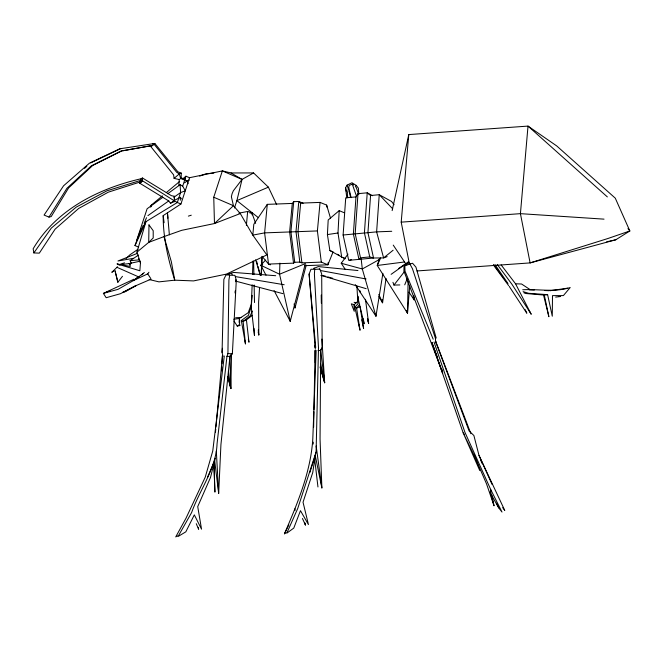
<?xml version="1.0" encoding="UTF-8"?>
<svg xmlns="http://www.w3.org/2000/svg" width="663" height="663" viewBox="0 0 663 663"><rect width="100%" height="100%" fill="white"/><g stroke="black" fill="none" stroke-linecap="round" stroke-linejoin="round"><path stroke-width="0.99" d="M490.811 493.802L490.181 492.336L490.827 489.783L501.999 512.051L498.717 507.858L490.811 493.802L490.827 489.783L464.962 432.367L434.016 341.992M321.679 348.05L320.677 350.404L320.055 439.088L321.878 487.943L315.248 455.564L316.102 452.025L318.497 347.71L314.403 274.242L314.71 269.352L319.856 269.112L321.688 273.902L322.185 347.536L320.677 350.404L324.663 382.725L320.022 367.012M207.444 477.41L214.679 460.694L210.511 477.451L197.723 506.607L201.544 529.165L194.317 514.869L185.822 531.834L178.016 536.533L191.615 512.565C199.704 489.692 216.113 468.724 217.058 443.812L226.953 356.363L227.923 353.594L228.909 280.051L229.68 275.178L234.909 275.336L236.301 280.275L232.365 353.785L229.945 356.387L220.928 444.641L218.666 493.454L214.679 460.694L215.367 458.191M358.177 296.278L358.095 301.043L354.199 304.665L351.307 303.845L354.224 311.287L354.199 304.665L354.39 307.566M408.093 281.145L407.513 313.243L377.255 265.473L379.41 258.669M313.632 427.154L313.922 411.781M313.964 409.734L315.082 350.313L315.256 362.736M227.782 376.567L230.823 388.593L231.528 354.324M223.033 356.412L222.064 352.385L223.854 279.338L226.108 274.673L228.122 274.573M279.91 263.12L279.562 274.217L290.22 321.298L305.37 263.601L279.562 274.217L260.774 265.25L265.54 260.111M252.18 284.783L251.194 306.886L254.459 335.387L253.987 328.342M252.52 274.49L252.951 261.114M178.811 185.159L179.283 179.59L181.107 178.107L181.281 173.118L177.8 171.758L154.844 143.448L119.763 148.802L89.381 163.214L63.582 185.789L44.081 215.077L48.979 217.099L51.192 216.569L68.596 187.927L92.704 165.485L121.81 150.899M261.189 275.12L261.404 269.095M261.578 264.073L261.819 257.037M316.143 350.52L312.812 438.583C310.839 471.957 297.447 503.366 284.468 533.798L286.051 532.679M313.209 444.036L313.276 442.163M345.025 258.802L329.851 250.531L327.414 234.569L328.193 219.967L339.191 210.635L344.13 212.699M341.735 257.418L337.997 232.995L339.191 210.635M261.255 275.062L262.266 256.622M221.566 370.874L221.798 366.78M221.981 363.714L222.453 355.534L215.956 427.03M235.05 292.988L235.166 290.949M235.696 281.742L235.821 279.703M259.531 287.841L258.62 302.137L258.785 334.997L258.214 332.022M387.167 256.614L383.612 257.915L373.542 258.006L348.713 260.335L343.111 235.009L345.721 197.856L355.981 196.894L357.995 193.671L367.227 192.809L372.54 195.718M355.981 196.894L353.371 234.047L358.973 259.374L360.515 257.799L369.747 256.929L373.542 258.006L367.94 232.68L370.559 195.527L367.227 192.809L364.418 232.829L369.747 256.929M357.995 193.671L355.186 233.699L360.515 257.799M167.731 193.737L180.104 184.712L180.593 192.552L177.336 202.505L145.951 221.657L136.934 252.147L140.465 262.846L139.852 270.761L117.169 263.932L130.304 266.485L129.194 263.543L140.175 261.189M409.726 285.654L407.513 313.243L406.32 310.408M222.064 352.385L222.403 348.257M252.23 295.375L251.426 304.052L248.202 312.712L239.409 318.497L233.732 319.226M409.303 263.352L401.198 222.146L408.781 134.581L528.013 126.094L556.721 145.935L615.281 198.162L629.85 230.964L615.778 239.782L530.11 262.904L417.044 270.952M215.483 432.135L215.765 429.077M246.379 225.445L247.655 211.472L251.907 212.848L255.645 223.39M303.148 203.243L298.806 201.477L293.717 201.668L292.284 203.433L267.28 204.353L264.612 232.879L268.532 264.073L270.413 264.844M292.284 203.433L289.615 231.951L293.535 263.153L268.532 264.073L262.059 256.308M293.717 201.668L290.908 231.743L294.745 262.283L293.535 263.153M301.922 262.846L299.833 262.092L295.996 231.561L298.806 201.477L300.671 203.127L298.002 231.644L301.922 262.846L321.315 262.125L327.903 264.81L333.083 251.882L329.851 250.531M321.315 262.125L317.395 230.931L320.063 202.406L300.671 203.127M328.094 262.772L327.903 264.81L304.781 265.664M414.325 297.803L414.102 299.85L409.013 292.159M224.285 355.998L212.757 450.989L205.232 477.203L186.013 518.201L175.745 536.906L177.502 535.87M386.04 278.394L382.559 302.809L378.871 296.56M382.899 273.338L375.971 316.201L355.235 284.609M392.14 210.627L408.781 134.581M276.662 204.643L268.391 187.157L253.581 172.935L242.053 179.408L236.873 200.616L234.453 208.008M294.09 303.944L295.002 307.947L306.231 265.175M150.808 206.989L151.379 205.041L162.377 195.867M309.836 472.595L315.248 455.564L312.77 472.446L303.041 502.239L308.436 524.582L300.472 510.676L293.775 528.088L286.772 533.193L297.72 508.529L316.102 452.025M136.934 252.147L148.719 242.368L163.976 236.608L181.654 230.334L214.472 223.539L233.451 205.704L231.379 196.77L232.042 193.861L233.318 190.836L242.053 179.408L222.354 170.913L189.535 177.709L180.941 204.005L163.173 215.616C163.115 237.677 168.046 259.167 174.75 280.176L193.571 280.913L226.381 274.117L266.841 254.932L252.736 235.025L240.296 213.552L233.451 205.704L213.751 197.218L222.354 170.913L231.014 172.96L253.581 172.935M138.584 247.084L134.987 245.583L140.97 229.083M173.888 197.284L180.593 192.552L185.317 190.845L182.681 186.162L185.938 176.209L189.535 177.709M251.194 306.886L248.41 315.348L241.315 320.536L245.467 343.857L243.097 321.381L250.158 315.903L252.412 311.055M315.306 349.235L309.107 274.076L310.964 269.236L314.71 269.352M404.728 284.833L407.322 278.452M150.584 206.889L151.379 205.041M143.274 225.188L136.777 240.105L147.103 208.779L162.783 197.342M144.086 223.323L146.523 217.729M380.67 257.94L377.255 265.473L404.422 261.993M134.987 245.583L145.951 221.657M284.468 533.798L288.853 524.806M228.147 377.529L230.823 388.593L229.945 356.387L230.749 354.854M355.285 186.966L356.18 185.375L351.962 182.756L347.13 185.101L345.605 187.737L346.782 197.914M141.07 181.687L108.309 192.171L78.648 208.464L55.12 229.141L39.324 253.142L33.871 252.91L33.15 248.791C56.289 209.74 98.248 188.59 141.202 178.72L142.495 177.999L142.52 181.132L139.669 183.162L141.459 180.137L174.41 200.897L170.532 203.284L168.609 200.872L139.669 183.162L139.653 181.596M48.979 217.099L66.897 188.333L91.395 165.8L120.807 151.139L153.087 145.396M267.28 204.353L253.813 224.285L252.802 235.125L264.612 232.879L317.395 230.931M33.871 252.91L51.316 228.097L76.22 207.129L106.958 190.803L141.459 180.137M345.15 269.244L341.23 263.261L347.951 254.153M151.139 279.115L136.039 285.612L120.434 293.717L106.171 297.72L103.387 293.377L118.022 289.333L133.296 280.631L147.733 273.86L148.943 272.228M117.857 282.247L115.039 270.819L117.857 282.247L122.481 276.297M392.952 282.305L393.955 285.073L404.314 271.789M359.661 304.4L356.603 308.113L360.001 330.083L354.829 307.251L357.995 303.795L356.893 286.234M141.899 274.855L144.319 272.41M117.525 266.775L111.798 272.311L113.506 271.184M126.103 258.471L129.675 255.006L138.012 249.238M135.658 279.04L137.026 277.772L138.633 277.482M84.532 168.352L86.845 166.305M179.283 179.59L174.079 178.364L173.615 174.875L150.642 146.407L154.844 143.448M184.679 182.864L186.966 180.9L189.32 180.063M174.079 178.364L179.325 173.88L181.281 173.118M166.305 192.593L179.656 181.447M182.797 178.828L185.938 176.209M393.134 250.208L383.612 257.915L376.625 231.868L379.236 194.707L370.559 195.527M241.315 320.536L243.097 321.381L246.429 319.897L252.106 315.48M410.082 263.741L408.648 262.763L405.922 264.852L404.48 264.844L391.12 274.333M139.669 183.162L141.244 181.977M133.296 280.631L143.133 273.612M140.357 179.516L142.495 177.999L171.435 195.709L174.369 196.265L174.402 200.524L170.532 203.284M147.915 215.641L168.866 200.839M131.315 263.244L130.122 260.708L138.492 255.081M233.956 320.991L237.255 326.088L239.849 324.298M398.786 268.407L408.333 261.893L408.648 262.763M229.406 273.529L228.594 274.059L233.517 272.418L275.675 275.709M313.541 268.507L314.204 268.084M199.654 176.109L206.143 173.723L213.809 173.076M379.402 259.482L362.305 268.979L341.23 263.261M181.463 198.875L180.336 197.334L173.764 200.649L173.83 202.232M90.69 162.899L120.774 148.562M103.387 293.377L134.025 279.164M437.381 357.067L431.886 342.547L442.71 373.153L403.908 271.084L404.04 266.037L412.552 263.244L415.941 267.131L436.213 338.064M268.391 187.157L236.873 200.616L258.371 217.671M353.702 184.994L352.293 184.165L349.128 185.474L348.788 187.554L351.092 197.657M150.642 146.407L152.275 145.736M262.689 264.462L260.774 265.25L266.004 275.195M137.15 253.457L117.981 260.982L133.545 258.313M240.296 213.552L214.472 223.539L213.751 197.218M314.502 268.15L318.315 266.592L357.954 270.537M188.375 216.121L191.275 215.193M120.616 264.073L124.561 262.846M349.641 260.103L351.514 259.647M106.627 291.869L110.116 291.04M606.678 241.796L615.778 239.782M237.255 326.088L240.097 325.5M238.895 213.154L247.655 211.472M122.812 150.716L151.86 145.562M567.578 288.156L549.967 290.742M327.414 234.569L337.997 232.995M523.927 292.806L525.693 293.502L544.306 295.085L547.613 294.654L552.279 316.21L552.494 295.632L563.401 295.582L570.213 287.502C554.682 292.59 538.588 288.853 522.701 289.772M118.652 264.86L131.489 263.302M555.652 297.099L560.649 296.502L558.735 296.485M249.968 213.072L251.907 212.848L252.139 214.887M343.111 235.009L376.625 231.868L391.742 231.288M130.122 260.708L139.131 259.855M401.198 222.146L520.422 213.66L604.034 219.146M318.074 350.586L320.677 350.404M235.597 317.743L241.315 317.436M294.745 262.283L299.833 262.092M393.955 285.073L399.83 284.941M226.953 356.363L229.945 356.387M501.145 264.927L515.549 283.789L521.557 284.004L529.936 289.507M227.923 353.594L232.365 353.785M544.555 290.51L549.063 290.709M529.215 289.83L534.328 290.054M547.613 294.654L528.676 293.303L523.107 291.629M226.108 274.673L229.68 275.178M235.464 276.604L284.178 284.734M320.594 270.554L366.067 278.974M181.107 178.107L185.557 178.935M149.158 279.537L158.963 281.866L174.75 280.176L171.311 261.612L163.976 236.608M235.514 281.079L282.869 293.634M322.848 275.493L325.815 276.338M327.795 276.902L332.743 278.303M320.842 275.36L366.191 288.687M152.739 143.457L153.692 143.763L176.673 172.289L179.325 173.88L180.634 178.504L186.966 180.9L188.126 183.709M354.117 302.303L356.023 302.933M117.169 263.932L120.003 264.91M320.063 202.406L326.652 205.091L330.58 218.45M177.336 202.505L180.941 204.005M116.912 267.288L139.346 277.209M319.301 268.855L319.856 269.112M354.829 307.251L356.603 308.113L360.034 306.613L363.606 328.458L361.749 319.765M176.93 202.223L174.41 200.897L174.369 196.265M337.326 254.261L339.025 255.205M343.268 257.584L344.967 258.537M180.104 184.712L182.681 186.162M231.014 172.96L242.053 179.408M607.349 196.911L528.013 126.094L520.422 213.66L530.11 262.904L607.847 238.531L629.85 230.964L627.952 228.594M129.194 263.543L130.57 264.852M392.662 208.787L379.236 194.707L391.56 201.469L394.087 204.743M356.18 185.375L358.401 188.126L358.824 194.284M464.34 434.331L463.164 432.84L431.886 342.547M493.736 264.703L507.974 283.524L495.087 264.744M502.645 507.626L504.767 510.444L479.017 455.489L473.888 435.525L469.048 430.851L435.608 341.495L435.458 338.495L412.444 268.681L410.074 264.338M497.267 264.479L511.985 284.336L531.138 314.121L515.549 283.789M493.429 265.001L508.62 285.571M393.242 245.111L406.328 264.612M509.209 286.366L526.836 313.226L525.162 309.604M147.733 273.86L150.65 278.361M352.293 184.165L356.603 196.48M529.124 310.541L531.138 314.121M274.076 290.56L290.22 321.298L290.104 319.243M496.512 503.217L498.717 507.858M231.503 273.272L232.191 274.755M302.436 518.507L305.452 525.013L304.997 523.057M479.001 455.365L492.054 484.413M378.797 294.43L382.559 302.809L382.369 299.734M138.542 258.529L140.465 262.846M196.273 523.679L198.618 529.289L198.303 527.317M433.179 339.199L405.01 271.117L404.82 266.062M470.887 433.701L435.674 341.296L436.113 343.293M480.849 460.42L481.91 463.28M413.041 296.949L414.102 299.85L413.927 295.731M474.07 454.462L479.763 470.548L463.164 432.84L474.824 456.807L486.543 483.907L494.01 505.695L491.813 495.004M356.246 187.463L358.617 194.251M239.6 323.585L239.111 322.16L239.409 318.497L239.699 322.367M304.856 523.09L305.452 525.013M347.13 185.101L348.357 189.179L347.337 193.505L347.727 197.607M255.645 259.871L260.228 275.253M367.75 320.386L368.628 323.362L365.47 299.295M320.536 367.948L324.663 382.725L321.895 339.075M490.744 493.836L494.01 505.695M256.705 261.495L257.476 264.429M257.99 266.385L260.31 275.203M543.469 294.728L548.873 316.715L544.306 295.085M357.664 296.709L364.128 323.776L363.316 318.754M349.219 191.458L350.553 197.475M248.352 339.332L248.981 342.232L246.429 319.897M320.619 363.68L324.663 382.725M367.634 318.406L368.628 323.362M345.605 187.737L346.393 191.789M358.89 324.207L360.001 330.083M244.738 339.912L245.467 343.857M375.623 314.179L375.971 316.201L362.305 268.979L361.153 258.727M359.984 290.692L360.274 292.714M228.437 371.437L230.823 388.593M316.152 445.992L321.878 487.943M163.173 215.616L164.101 222.735M326.652 205.091L326.9 207.096M314.544 457.876L317.958 486.965M258.28 329.992L258.785 334.997M309.107 274.076L315.721 347.611M169.372 234.818L167.457 212.815L167.905 218.243M294.977 508.77L295.076 510.386M216.329 451.263L218.666 493.454M294.886 305.9L295.002 307.947M213.834 462.915L214.928 492.112L213.992 464.241M314.511 336.017L314.602 340.102M314.71 345.216L314.759 347.263M253.614 261.172L253.904 274.623M254.128 284.966L254.509 302.552M321.224 295.035L321.348 303.231M180.336 197.334L180.353 200.209M148.984 224.89L148.719 242.368L153.203 237.951L153.203 230.724L148.984 224.89M136.039 285.612L125.249 291.687L122.605 292.466L136.039 285.612M442.453 372.175L441.682 369.25L442.47 372.158"/></g></svg>
